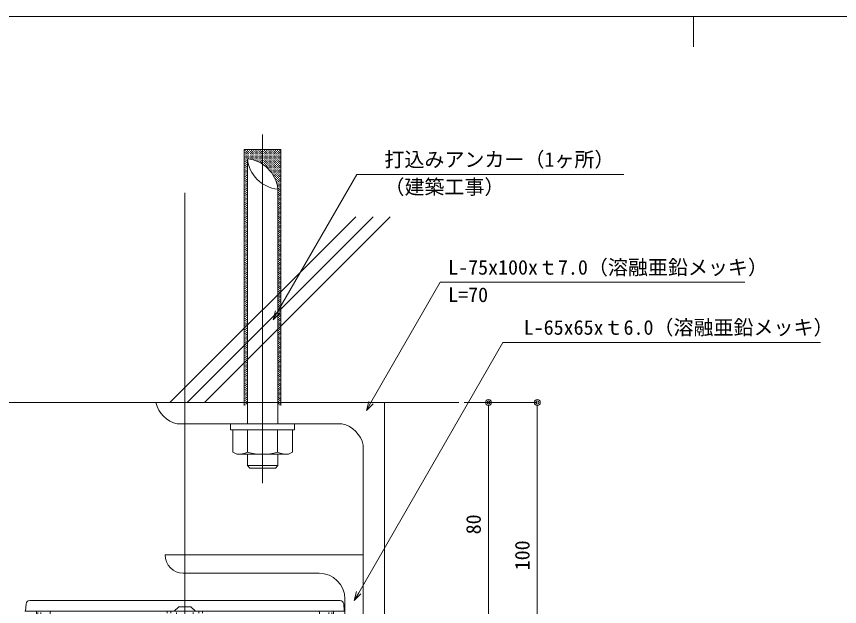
# Model space of a CAD drawing. Units: millimetres on the paper. Extents: x -401 to 401, y -279 to 279.
# Drawn here: x 156.1 to 291.1, y 181.8 to 278.7 of the extents above; entities that cross this region are included whole.
import ezdxf
from ezdxf.enums import TextEntityAlignment as Align

# ---------------------------------------------------------------- set-up
doc = ezdxf.new("R2010")
doc.units = ezdxf.units.MM
doc.linetypes.add('DASHED1', pattern=[1.8, 1.2, -0.6])
for name, color, linetype, lineweight in [('0-0_A-C01-補助線(非印刷)', 4, 'Continuous', 9), ('0-1_0-A01-枠A', 4, 'Continuous', 9), ('0-4_0-A08-芯_他', 4, 'Continuous', 9), ('0-5_A-E01-仕上太線', 4, 'DASHED1', 9), ('0-6_A-D01-RC', 4, 'Continuous', 9), ('0-7_A-C02-ハッチング', 134, 'Continuous', 9), ('0-8_ｱﾙﾐ', 4, 'DASHED1', 9), ('0-B_A-B03-文字_書込_小', 7, 'Continuous', 9), ('0-C_0', 1, 'Continuous', 9), ('0-E_0-A11-寸法_詳細', 5, 'Continuous', 9), ('1-0_A-C05-見え掛り_細線', 1, 'Continuous', 9), ('1-1_A-D09-金物_鋼材', 4, 'Continuous', 9)]:
    doc.layers.add(name, color=color, linetype=linetype, lineweight=lineweight)
doc.layers.add('1-2_A-D03-鉄骨', color=7, linetype='Continuous')
doc.styles.add('ＭＳ ゴシック', font='')
doc.styles.get('ＭＳ ゴシック').set_extended_font_data('MS Gothic')

# ---------------------------------------------------------------- blocks, each defined once
blk = doc.blocks.new('G$CBF58326A')
at = {"layer": '0-C_0', "color": 7}
for p, q in [((6, 14.5), (6, 59)), ((59, 6), (14.5, 6))]:
    blk.add_line(p, q, dxfattribs=at)
blk.add_lwpolyline([(0, 65), (0, 0), (65, 0)], dxfattribs=at)
for centre, radius, start, end in [((0, 59), 6, 0, 90), ((14.5, 14.5), 8.5, 180, 270), ((59, 0), 6, 0, 90)]:
    blk.add_arc(centre, radius, start, end, dxfattribs=at)
blk = doc.blocks.new('SD_Angle_100x75x7_BL')
at = {"layer": '0-C_0', "color": 7}
for p, q in [((0, 0), (0, 100)), ((7, 93), (7, 14)), ((14, 7), (68, 7)), ((75, 0), (0, 0))]:
    blk.add_line(p, q, dxfattribs=at)
for centre, start, end in [((-1.962, 91.038), 12.3501, 77.6499), ((15.962, 15.962), 192.3501, 257.6499), ((66.038, -1.962), 12.3501, 77.6499)]:
    blk.add_arc(centre, 9.175, start, end, dxfattribs=at)
blk = doc.blocks.new('G$C16211926')
at = {"layer": '0-C_0'}
blk.add_line((0, -95), (0, 19.5), dxfattribs=at)
at = {"layer": '0-C_0', "color": 7}
for p, q in [((-4.188, 14.5), (-5, 13.688)), ((-5, 13.688), (-5, 10)), ((-5, 13.688), (5, 13.688)), ((-4.188, 14.5), (4.188, 14.5)), ((5, 13.688), (4.188, 14.5)), ((5, 13.688), (5, 10)), ((-8.487, 10), (-9.8, 9.242)), ((-9.8, 2), (-9.8, 9.242)), ((8.487, 10), (-8.487, 10)), ((-4.9, 9.242), (-4.9, 2)), ((4.9, 9.242), (4.9, 2)), ((8.487, 10), (9.8, 9.242)), ((9.8, 2), (9.8, 9.242)), ((-5, 0), (-5, -77)), ((5, 0), (5, -87)), ((-6, -6), (-6, -90)), ((6, -6), (6, -90)), ((6, -90), (-6, -90))]:
    blk.add_line(p, q, dxfattribs=at)
for points in [[(10.5, 0), (10.5, 2), (-10.5, 2)], [(10.5, 0), (-10.5, 0), (-10.5, 2)]]:
    blk.add_lwpolyline(points, dxfattribs=at)
at = {"layer": '0-C_0'}
for centre in [(-5.955, -6.608), (-5.955, -7.315), (-5.955, -8.022), (-5.602, -6.254), (-5.602, -6.961), (-5.602, -7.668), (-5.248, -6.608), (-5.248, -7.315), (-5.248, -8.022), (5.358, -6.607), (5.358, -7.315), (5.358, -8.022), (5.712, -6.254), (5.712, -6.961), (5.712, -7.668), (-5.955, -8.729), (-5.955, -9.436), (-5.955, -10.143), (-5.602, -8.375), (-5.602, -9.082), (-5.602, -9.789), (-5.602, -10.497), (-5.248, -8.729), (-5.248, -9.436), (-5.248, -10.143), (5.358, -8.729), (5.358, -9.436), (5.358, -10.143), (5.712, -8.375), (5.712, -9.082), (5.712, -9.789), (5.712, -10.496), (-5.955, -10.85), (-5.955, -11.557), (-5.955, -12.264), (-5.955, -12.971), (-5.602, -11.204), (-5.602, -11.911), (-5.602, -12.618), (-5.602, -13.325), (-5.248, -10.85), (-5.248, -11.557), (-5.248, -12.264), (-5.248, -12.971), (5.358, -10.85), (5.358, -11.557), (5.358, -12.264), (5.358, -12.971), (5.712, -11.203), (5.712, -11.911), (5.712, -12.618), (5.712, -13.325), (-5.955, -13.679), (-5.955, -14.386), (-5.955, -15.093), (-5.955, -15.8), (-5.602, -14.032), (-5.602, -14.739), (-5.602, -15.446), (-5.602, -16.153), (-5.248, -13.678), (-5.248, -14.386), (-5.248, -15.093), (-5.248, -15.8), (5.358, -13.678), (5.358, -14.386), (5.358, -15.093), (5.358, -15.8), (5.712, -14.032), (5.712, -14.739), (5.712, -15.446), (5.712, -16.153), (-5.955, -16.507), (-5.955, -17.214), (-5.955, -17.921), (-5.955, -18.628), (-5.602, -16.861), (-5.602, -17.568), (-5.602, -18.275), (-5.248, -16.507), (-5.248, -17.214), (-5.248, -17.921), (-5.248, -18.628), (5.358, -16.507), (5.358, -17.214), (5.358, -17.921), (5.358, -18.628), (5.712, -16.861), (5.712, -17.567), (5.712, -18.274), (-5.955, -19.335), (-5.955, -20.042), (-5.955, -20.75), (-5.955, -21.457), (-5.602, -18.982), (-5.602, -19.689), (-5.602, -20.396), (-5.602, -21.103), (-5.248, -19.335), (-5.248, -20.042), (-5.248, -20.749), (-5.248, -21.457), (5.358, -19.335), (5.358, -20.042), (5.358, -20.749), (5.358, -21.457), (5.712, -18.982), (5.712, -19.689), (5.712, -20.396), (5.712, -21.103), (-5.955, -22.164), (-5.955, -22.871), (-5.955, -23.578), (-5.955, -24.285), (-5.602, -21.81), (-5.602, -22.517), (-5.602, -23.224), (-5.602, -23.932), (-5.248, -22.164), (-5.248, -22.871), (-5.248, -23.578), (-5.248, -24.285), (5.358, -22.164), (5.358, -22.871), (5.358, -23.578), (5.358, -24.285), (5.712, -21.81), (5.712, -22.517), (5.712, -23.224), (5.712, -23.932), (-5.955, -24.992), (-5.955, -25.699), (-5.955, -26.406), (-5.602, -24.639), (-5.602, -25.346), (-5.602, -26.053), (-5.602, -26.76), (-5.248, -24.992), (-5.248, -25.699), (-5.248, -26.406), (5.358, -24.992), (5.358, -25.699), (5.358, -26.406), (5.712, -24.638), (5.712, -25.346), (5.712, -26.053), (5.712, -26.76), (-5.955, -27.113), (-5.955, -27.821), (-5.955, -28.528), (-5.955, -29.235), (-5.602, -27.467), (-5.602, -28.174), (-5.602, -28.881), (-5.602, -29.588), (-5.248, -27.113), (-5.248, -27.821), (-5.248, -28.528), (-5.248, -29.235), (5.358, -27.113), (5.358, -27.82), (5.358, -28.528), (5.358, -29.235), (5.712, -27.467), (5.712, -28.174), (5.712, -28.881), (5.712, -29.588), (-5.955, -29.942), (-5.955, -30.649), (-5.955, -31.356), (-5.955, -32.063), (-5.602, -30.295), (-5.602, -31.003), (-5.602, -31.71), (-5.602, -32.417), (-5.248, -29.942), (-5.248, -30.649), (-5.248, -31.356), (-5.248, -32.063), (5.358, -29.942), (5.358, -30.649), (5.358, -31.356), (5.358, -32.063), (5.712, -30.295), (5.712, -31.003), (5.712, -31.71), (5.712, -32.417), (-5.955, -32.77), (-5.955, -33.477), (-5.955, -34.184), (-5.955, -34.892), (-5.602, -33.124), (-5.602, -33.831), (-5.602, -34.538), (-5.248, -32.77), (-5.248, -33.477), (-5.248, -34.184), (-5.248, -34.892), (5.358, -32.77), (5.358, -33.477), (5.358, -34.184), (5.358, -34.892), (5.712, -33.124), (5.712, -33.831), (5.712, -34.538), (-5.955, -35.599), (-5.955, -36.306), (-5.955, -37.013), (-5.955, -37.72), (-5.602, -35.245), (-5.602, -35.952), (-5.602, -36.659), (-5.602, -37.366), (-5.248, -35.599), (-5.248, -36.306), (-5.248, -37.013), (-5.248, -37.72), (5.358, -35.599), (5.358, -36.306), (5.358, -37.013), (5.358, -37.72), (5.712, -35.245), (5.712, -35.952), (5.712, -36.659), (5.712, -37.366), (-5.955, -38.427), (-5.955, -39.134), (-5.955, -39.841), (-5.602, -38.074), (-5.602, -38.781), (-5.602, -39.488), (-5.602, -40.195), (-5.248, -38.427), (-5.248, -39.134), (-5.248, -39.841), (5.358, -38.427), (5.358, -39.134), (5.358, -39.841), (5.712, -38.074), (5.712, -38.781), (5.712, -39.488), (5.712, -40.195), (-5.955, -40.548), (-5.955, -41.256), (-5.955, -41.963), (-5.955, -42.67), (-5.602, -40.902), (-5.602, -41.609), (-5.602, -42.316), (-5.602, -43.023), (-5.248, -40.548), (-5.248, -41.256), (-5.248, -41.963), (-5.248, -42.67), (5.358, -40.548), (5.358, -41.256), (5.358, -41.963), (5.358, -42.67), (5.712, -40.902), (5.712, -41.609), (5.712, -42.316), (5.712, -43.023), (-5.955, -43.377), (-5.955, -44.084), (-5.955, -44.791), (-5.955, -45.498), (-5.602, -43.73), (-5.602, -44.438), (-5.602, -45.145), (-5.602, -45.852), (-5.248, -43.377), (-5.248, -44.084), (-5.248, -44.791), (-5.248, -45.498), (5.358, -43.377), (5.358, -44.084), (5.358, -44.791), (5.358, -45.498), (5.712, -43.73), (5.712, -44.438), (5.712, -45.145), (5.712, -45.852), (-5.955, -46.205), (-5.955, -46.912), (-5.955, -47.62), (-5.955, -48.327), (-5.602, -46.559), (-5.602, -47.266), (-5.602, -47.973), (-5.248, -46.205), (-5.248, -46.912), (-5.248, -47.62), (-5.248, -48.327), (5.358, -46.205), (5.358, -46.912), (5.358, -47.62), (5.358, -48.327), (5.712, -46.559), (5.712, -47.266), (5.712, -47.973), (-5.955, -49.034), (-5.955, -49.741), (-5.955, -50.448), (-5.955, -51.155), (-5.602, -48.68), (-5.602, -49.387), (-5.602, -50.094), (-5.602, -50.802), (-5.248, -49.034), (-5.248, -49.741), (-5.248, -50.448), (-5.248, -51.155), (5.358, -49.034), (5.358, -49.741), (5.358, -50.448), (5.358, -51.155), (5.712, -48.68), (5.712, -49.387), (5.712, -50.094), (5.712, -50.802), (-5.955, -51.862), (-5.955, -52.569), (-5.955, -53.276), (-5.955, -53.984), (-5.602, -51.509), (-5.602, -52.216), (-5.602, -52.923), (-5.602, -53.63), (-5.248, -51.862), (-5.248, -52.569), (-5.248, -53.276), (-5.248, -53.983), (5.358, -51.862), (5.358, -52.569), (5.358, -53.276), (5.358, -53.984), (5.712, -51.509), (5.712, -52.216), (5.712, -52.923), (5.712, -53.63), (-5.955, -54.691), (-5.955, -55.398), (-5.955, -56.105), (-5.602, -54.337), (-5.602, -55.044), (-5.602, -55.751), (-5.602, -56.458), (-5.248, -54.691), (-5.248, -55.398), (-5.248, -56.105), (5.358, -54.691), (5.358, -55.398), (5.358, -56.105), (5.712, -54.337), (5.712, -55.044), (5.712, -55.751), (5.712, -56.458), (-5.955, -56.812), (-5.955, -57.519), (-5.955, -58.226), (-5.955, -58.933), (-5.602, -57.165), (-5.602, -57.873), (-5.602, -58.58), (-5.602, -59.287), (-5.248, -56.812), (-5.248, -57.519), (-5.248, -58.226), (-5.248, -58.933), (5.358, -56.812), (5.358, -57.519), (5.358, -58.226), (5.358, -58.933), (5.712, -57.165), (5.712, -57.873), (5.712, -58.58), (5.712, -59.287), (-5.955, -59.64), (-5.955, -60.348), (-5.955, -61.055), (-5.955, -61.762), (-5.602, -59.994), (-5.602, -60.701), (-5.602, -61.408), (-5.602, -62.115), (-5.248, -59.64), (-5.248, -60.348), (-5.248, -61.055), (-5.248, -61.762), (5.358, -59.64), (5.358, -60.348), (5.358, -61.055), (5.358, -61.762), (5.712, -59.994), (5.712, -60.701), (5.712, -61.408), (5.712, -62.115), (-5.955, -62.469), (-5.955, -63.176), (-5.955, -63.883), (-5.955, -64.59), (-5.602, -62.822), (-5.602, -63.529), (-5.602, -64.236), (-5.248, -62.469), (-5.248, -63.176), (-5.248, -63.883), (-5.248, -64.59), (5.358, -62.469), (5.358, -63.176), (5.358, -63.883), (5.358, -64.59), (5.712, -62.822), (5.712, -63.529), (5.712, -64.236), (-5.955, -65.297), (-5.955, -66.004), (-5.955, -66.711), (-5.955, -67.419), (-5.602, -64.944), (-5.602, -65.651), (-5.602, -66.358), (-5.602, -67.065), (-5.248, -65.297), (-5.248, -66.004), (-5.248, -66.711), (-5.248, -67.419), (5.358, -65.297), (5.358, -66.004), (5.358, -66.711), (5.358, -67.419), (5.712, -64.944), (5.712, -65.651), (5.712, -66.358), (5.712, -67.065), (-5.955, -68.126), (-5.955, -68.833), (-5.955, -69.54), (-5.602, -67.772), (-5.602, -68.479), (-5.602, -69.186), (-5.602, -69.893), (-5.248, -68.126), (-5.248, -68.833), (-5.248, -69.54), (5.358, -68.126), (5.358, -68.833), (5.358, -69.54), (5.712, -67.772), (5.712, -68.479), (5.712, -69.186), (5.712, -69.893), (-5.955, -70.247), (-5.955, -70.954), (-5.955, -71.661), (-5.955, -72.368), (-5.602, -70.601), (-5.602, -71.308), (-5.602, -72.015), (-5.602, -72.722), (-5.248, -70.247), (-5.248, -70.954), (-5.248, -71.661), (-5.248, -72.368), (5.358, -70.247), (5.358, -70.954), (5.358, -71.661), (5.358, -72.368), (5.712, -70.601), (5.712, -71.308), (5.712, -72.015), (5.712, -72.722), (-5.955, -73.075), (-5.955, -73.782), (-5.955, -74.49), (-5.955, -75.197), (-5.602, -73.429), (-5.602, -74.136), (-5.602, -74.843), (-5.602, -75.55), (-5.248, -73.075), (-5.248, -73.782), (-5.248, -74.49), (-5.248, -75.197), (5.358, -73.075), (5.358, -73.782), (5.358, -74.49), (5.358, -75.197), (5.712, -73.429), (5.712, -74.136), (5.712, -74.843), (5.712, -75.55), (-5.955, -75.904), (-5.955, -76.611), (-5.955, -77.318), (-5.955, -78.025), (-5.602, -76.257), (-5.602, -76.965), (-5.602, -77.672), (-5.248, -75.904), (-5.248, -76.611), (-5.248, -77.318), (-5.248, -78.025), (5.358, -75.904), (5.358, -76.611), (5.358, -77.318), (5.358, -78.025), (5.712, -76.257), (5.712, -76.965), (5.712, -77.672), (-5.955, -78.732), (-5.955, -79.439), (-5.955, -80.146), (-5.955, -80.853), (-5.602, -78.379), (-5.602, -79.086), (-5.602, -79.793), (-5.602, -80.5), (-5.248, -78.732), (-5.248, -79.44), (-5.248, -80.146), (-5.248, -80.853), (-4.895, -78.379), (-4.895, -79.086), (-4.895, -79.793), (-4.895, -80.5), (-4.541, -79.439), (-4.541, -80.146), (-4.541, -80.853), (-4.187, -80.5), (5.358, -78.732), (5.358, -79.439), (5.358, -80.146), (5.358, -80.854), (5.712, -78.379), (5.712, -79.086), (5.712, -79.793), (5.712, -80.5), (-5.955, -81.561), (-5.955, -82.268), (-5.955, -82.975), (-5.955, -83.682), (-5.602, -81.207), (-5.602, -81.914), (-5.602, -82.621), (-5.602, -83.328), (-5.248, -81.561), (-5.248, -82.268), (-5.248, -82.975), (-5.248, -83.682), (-4.895, -81.207), (-4.895, -81.914), (-4.895, -82.621), (-4.895, -83.328), (-4.541, -81.561), (-4.541, -82.268), (-4.541, -82.975), (-4.541, -83.682), (-4.187, -81.207), (-4.187, -81.914), (-4.187, -82.621), (-4.187, -83.328), (-3.834, -81.561), (-3.834, -82.268), (-3.834, -82.975), (-3.834, -83.682), (-3.48, -81.914), (-3.48, -82.621), (-3.48, -83.328), (-3.127, -82.268), (-3.127, -82.975), (-3.127, -83.682), (-2.773, -83.328), (-2.42, -83.682), (5.358, -81.561), (5.358, -82.268), (5.358, -82.975), (5.358, -83.682), (5.712, -81.207), (5.712, -81.914), (5.712, -82.621), (5.712, -83.329), (-5.955, -84.389), (-5.955, -85.096), (-5.955, -85.803), (-5.602, -84.036), (-5.602, -84.743), (-5.602, -85.45), (-5.602, -86.157), (-5.248, -84.389), (-5.248, -85.096), (-5.248, -85.803), (-4.895, -84.036), (-4.895, -84.743), (-4.895, -85.45), (-4.895, -86.157), (-4.541, -84.389), (-4.541, -85.096), (-4.541, -85.803), (-4.187, -84.036), (-4.187, -84.743), (-4.187, -85.45), (-4.187, -86.157), (-3.834, -84.389), (-3.834, -85.096), (-3.834, -85.803), (-3.48, -84.036), (-3.48, -84.743), (-3.48, -85.45), (-3.48, -86.157), (-3.127, -84.389), (-3.127, -85.096), (-3.127, -85.803), (-2.773, -84.036), (-2.773, -84.743), (-2.773, -85.45), (-2.773, -86.157), (-2.42, -84.389), (-2.42, -85.096), (-2.42, -85.803), (-2.066, -84.036), (-2.066, -84.743), (-2.066, -85.45), (-2.066, -86.157), (-1.712, -84.389), (-1.712, -85.096), (-1.712, -85.803), (-1.359, -84.743), (-1.359, -85.45), (-1.359, -86.157), (-1.005, -85.096), (-1.005, -85.803), (-0.652, -85.45), (-0.652, -86.157), (-0.298, -85.096), (-0.298, -85.803), (0.055, -85.45), (0.055, -86.157), (0.409, -85.803), (0.762, -86.157), (1.469, -86.157), (5.358, -84.389), (5.358, -85.096), (5.358, -85.803), (5.712, -84.036), (5.712, -84.743), (5.712, -85.45), (5.712, -86.157), (-5.955, -86.511), (-5.955, -87.218), (-5.955, -87.925), (-5.955, -88.632), (-5.602, -86.864), (-5.602, -87.571), (-5.602, -88.278), (-5.602, -88.985), (-5.248, -86.511), (-5.248, -87.218), (-5.248, -87.925), (-5.248, -88.632), (-4.895, -86.864), (-4.895, -87.571), (-4.895, -88.278), (-4.895, -88.985), (-4.541, -86.511), (-4.541, -87.217), (-4.541, -87.925), (-4.541, -88.632), (-4.187, -86.864), (-4.187, -87.571), (-4.187, -88.278), (-4.187, -88.985), (-3.834, -86.511), (-3.834, -87.217), (-3.834, -87.925), (-3.834, -88.632), (-3.48, -86.864), (-3.48, -87.571), (-3.48, -88.278), (-3.48, -88.985), (-3.127, -86.51), (-3.127, -87.217), (-3.127, -87.925), (-3.127, -88.632), (-2.773, -86.864), (-2.773, -87.571), (-2.773, -88.278), (-2.773, -88.985), (-2.42, -86.51), (-2.42, -87.217), (-2.42, -87.925), (-2.42, -88.632), (-2.066, -86.864), (-2.066, -87.571), (-2.066, -88.278), (-2.066, -88.985), (-1.712, -86.51), (-1.712, -87.217), (-1.712, -87.925), (-1.712, -88.632), (-1.359, -86.864), (-1.359, -87.571), (-1.359, -88.278), (-1.359, -88.985), (-1.006, -86.511), (-1.006, -87.925), (-1.006, -88.632), (-1.005, -87.217), (-0.652, -86.864), (-0.652, -87.571), (-0.652, -88.278), (-0.652, -88.985), (-0.298, -86.511), (-0.298, -87.217), (-0.298, -87.925), (-0.298, -88.632), (0.055, -86.864), (0.055, -87.571), (0.055, -88.278), (0.055, -88.985), (0.409, -86.51), (0.409, -87.217), (0.409, -87.925), (0.409, -88.632), (0.762, -86.864), (0.762, -87.571), (0.762, -88.278), (0.762, -88.985), (1.116, -86.51), (1.116, -87.217), (1.116, -87.925), (1.116, -88.632), (1.469, -86.864), (1.469, -87.571), (1.469, -88.278), (1.469, -88.985), (1.823, -86.51), (1.823, -87.217), (1.823, -87.925), (1.823, -88.632), (2.177, -86.864), (2.177, -87.571), (2.177, -88.278), (2.177, -88.985), (2.53, -86.511), (2.53, -87.217), (2.53, -87.925), (2.53, -88.632), (2.884, -86.864), (2.884, -87.571), (2.884, -88.278), (2.884, -88.985), (3.237, -87.217), (3.237, -87.925), (3.237, -88.632), (3.591, -86.864), (3.591, -87.571), (3.591, -88.278), (3.591, -88.985), (3.944, -87.217), (3.944, -87.925), (3.944, -88.632), (4.298, -87.571), (4.298, -88.278), (4.298, -88.985), (4.651, -87.925), (4.651, -88.632), (4.652, -87.218), (5.005, -87.571), (5.005, -88.278), (5.005, -88.985), (5.358, -86.511), (5.358, -87.217), (5.358, -87.925), (5.358, -88.632), (5.712, -86.864), (5.712, -87.571), (5.712, -88.278), (5.712, -88.985), (-5.955, -89.339), (-5.602, -89.692), (-5.248, -89.339), (-4.895, -89.692), (-4.541, -89.339), (-4.188, -89.692), (-3.834, -89.339), (-3.48, -89.692), (-3.127, -89.339), (-2.773, -89.692), (-2.42, -89.339), (-2.066, -89.692), (-1.713, -89.339), (-1.359, -89.692), (-1.006, -89.339), (-0.652, -89.692), (-0.298, -89.339), (0.055, -89.692), (0.409, -89.339), (0.762, -89.692), (1.116, -89.339), (1.469, -89.692), (1.823, -89.339), (2.177, -89.692), (2.53, -89.339), (2.884, -89.692), (3.237, -89.339), (3.591, -89.692), (3.944, -89.339), (4.298, -89.692), (4.651, -89.339), (5.005, -89.692), (5.358, -89.339), (5.712, -89.692)]:
    blk.add_circle(centre, 0.05, dxfattribs=at)
at = {"layer": '0-C_0', "color": 7}
for centre, radius, start, end in [((-8.487, 1.134), 8.866, 66.13493, 89.99998), ((0, -6.216), 16.216, 72.41194, 107.58806), ((8.487, 1.134), 8.866, 90.00002, 113.86507), ((6.186, -75.814), 11.248, 186.0509, 263.9491), ((-6.186, -88.186), 11.248, 6.05054, 83.9491)]:
    blk.add_arc(centre, radius, start, end, dxfattribs=at)
blk = doc.blocks.new('G$C84EC53BB')
at = {"layer": '1-0_A-C05-見え掛り_細線', "rotation": 180}
blk.add_blockref('SD_Angle_100x75x7_BL', (0, 0), dxfattribs=at)
at = {"layer": '1-1_A-D09-金物_鋼材', "rotation": 180}
blk.add_blockref('G$C16211926', (-40, -7), dxfattribs=at)
at = {"layer": '1-2_A-D03-鉄骨', "xscale": -1, "rotation": 90}
blk.add_blockref('G$CBF58326A', (-7, -50), dxfattribs=at)
blk = doc.blocks.new('_Dot')
at = {"layer": '0-C_0', "color": 7}
blk.add_line((-0.5, 0), (-1, 0), dxfattribs=at)
for radius in [0.5, 0.25]:
    blk.add_circle((0, 0), radius, dxfattribs=at)
blk = doc.blocks.new('_Open30')
at = {"layer": '0-C_0', "color": 7}
blk.add_line((0, 0), (-1, 0), dxfattribs=at)
blk.add_lwpolyline([(-1, 0.2679), (0, 0), (-1, -0.2679)], dxfattribs=at)
blk = doc.blocks.new('G$CB3C38175')
at = {"layer": '0-8_ｱﾙﾐ'}
for p, q in [((-51.201, 13.677), (-51.201, 0)), ((-5.201, 16), (-50.701, 16)), ((-50.701, 16), (-50.701, 0)), ((-49.701, 16), (-49.701, 0)), ((-46.519, 0), (-49.701, 15)), ((-7.101, 15), (-8.301, 15)), ((-8.301, 15), (-8.301, 0)), ((-7.101, 15), (-7.101, 0)), ((-5.201, 16), (-5.201, 0)), ((0.201, 16), (0.201, 0)), ((0.201, 16), (45.701, 16)), ((2.101, 15), (3.301, 15)), ((2.101, 15), (2.101, 0)), ((3.301, 15), (3.301, 0)), ((41.519, 0), (44.701, 15)), ((44.701, 16), (44.701, 0)), ((45.701, 16), (45.701, 0)), ((46.201, 13.677), (46.201, 0))]:
    blk.add_line(p, q, dxfattribs=at)
for centre, start, end in [((-49.201, 13.677), 138.59038, 179.99998), ((44.201, 13.677), 0.00002, 41.40962)]:
    blk.add_arc(centre, 2, start, end, dxfattribs=at)
at = {"layer": '0-C_0', "color": 7}
for p, q in [((-55, 0), (50, 0)), ((-54.801, 0), (-54.591, -2.405)), ((-4.5, -1.5), (-6, 0)), ((1, 0), (-0.5, -1.5)), ((49.799, 0), (49.589, -2.405)), ((-0.5, -1.5), (-4.5, -1.5)), ((-53.395, -3.5), (48.393, -3.5))]:
    blk.add_line(p, q, dxfattribs=at)
for centre, start, end in [((-53.395, -2.3), 185.00128, 269.99997), ((48.393, -2.3), 270, 354.9987)]:
    blk.add_arc(centre, 1.2, start, end, dxfattribs=at)

msp = doc.modelspace()

# ---------------------------------------------------------------- linework, layer by layer
at = {"layer": '0-0_A-C01-補助線(非印刷)'}
msp.add_line((267.111, 278.667), (267.111, 273.667), dxfattribs=at)
at = {"layer": '0-1_0-A01-枠A'}
msp.add_line((-400.667, 278.667), (400.667, 278.667), dxfattribs=at)
at = {"layer": '0-4_0-A08-芯_他'}
msp.add_line((183.714, -85.611), (183.714, 249.729), dxfattribs=at)
at = {"layer": '0-6_A-D01-RC'}
msp.add_line((138.807, 215.323), (228.621, 215.323), dxfattribs=at)
at = {"layer": '0-7_A-C02-ハッチング'}
for p, q in [((181.263, 215.323), (211.749, 245.808)), ((184.092, 215.323), (214.577, 245.808)), ((186.92, 215.323), (217.406, 245.808))]:
    msp.add_line(p, q, dxfattribs=at)
at = {"layer": '0-B_A-B03-文字_書込_小'}
for points in [[(198.927, 230.185), (211.907, 252.737), (255.694, 252.737)], [(214.237, 215.301), (225.602, 235.045), (275.558, 235.045)], [(212.232, 184.116), (235.868, 225.181), (287.946, 225.181)]]:
    msp.add_lwpolyline(points, dxfattribs=at)
at = {"layer": '0-E_0-A11-寸法_詳細'}
for p, q in [((229.507, 215.323), (233.507, 215.323)), ((229.507, 215.323), (241.507, 215.323)), ((233.507, 176.323), (233.507, 214.323)), ((241.507, 214.323), (241.507, 166.323))]:
    msp.add_line(p, q, dxfattribs=at)

# ---------------------------------------------------------------- block references
at = {"layer": '0-5_A-E01-仕上太線', "xscale": 0.5, "yscale": 0.5, "rotation": 180}
msp.add_blockref('G$CB3C38175', (182.464, 181.073), dxfattribs=at)
at = {"layer": '0-B_A-B03-文字_書込_小', "xscale": 1.5, "yscale": 1.5, "rotation": 240.07573}
for p in [(198.178, 228.885), (213.489, 214.001), (211.484, 182.816)]:
    msp.add_blockref('_Open30', p, dxfattribs=at)
at = {"layer": '0-E_0-A11-寸法_詳細', "rotation": 90}
for p in [(233.507, 215.323), (241.507, 215.323)]:
    msp.add_blockref('_Dot', p, dxfattribs=at)
at = {"layer": '1-1_A-D09-金物_鋼材', "xscale": 0.5, "yscale": 0.5}
msp.add_blockref('G$C84EC53BB', (216.464, 215.323), dxfattribs=at)

# ---------------------------------------------------------------- texts
at = {"layer": '0-B_A-B03-文字_書込_小', "style": 'ＭＳ ゴシック'}
for s, p in [('打込みアンカー（1ヶ所）', (216.443, 253.274)), ('（建築工事）', (216.443, 248.774)), ('L-75x100xｔ7.0（溶融亜鉛メッキ）', (226.896, 235.582)), ('L=70', (226.896, 231.082)), ('L-65x65xｔ6.0（溶融亜鉛メッキ）', (239.285, 225.718))]:
    msp.add_text(s, height=2.405, dxfattribs=at).set_placement(p, align=Align.BOTTOM_LEFT)
at = {"layer": '0-E_0-A11-寸法_詳細', "style": 'ＭＳ ゴシック'}
for s, p in [('80', (232.969, 193.692)), ('100', (240.969, 187.79))]:
    msp.add_text(s, height=2.405, rotation=90, dxfattribs=at).set_placement(p, align=Align.BOTTOM_LEFT)

doc.saveas('drawing.dxf')
